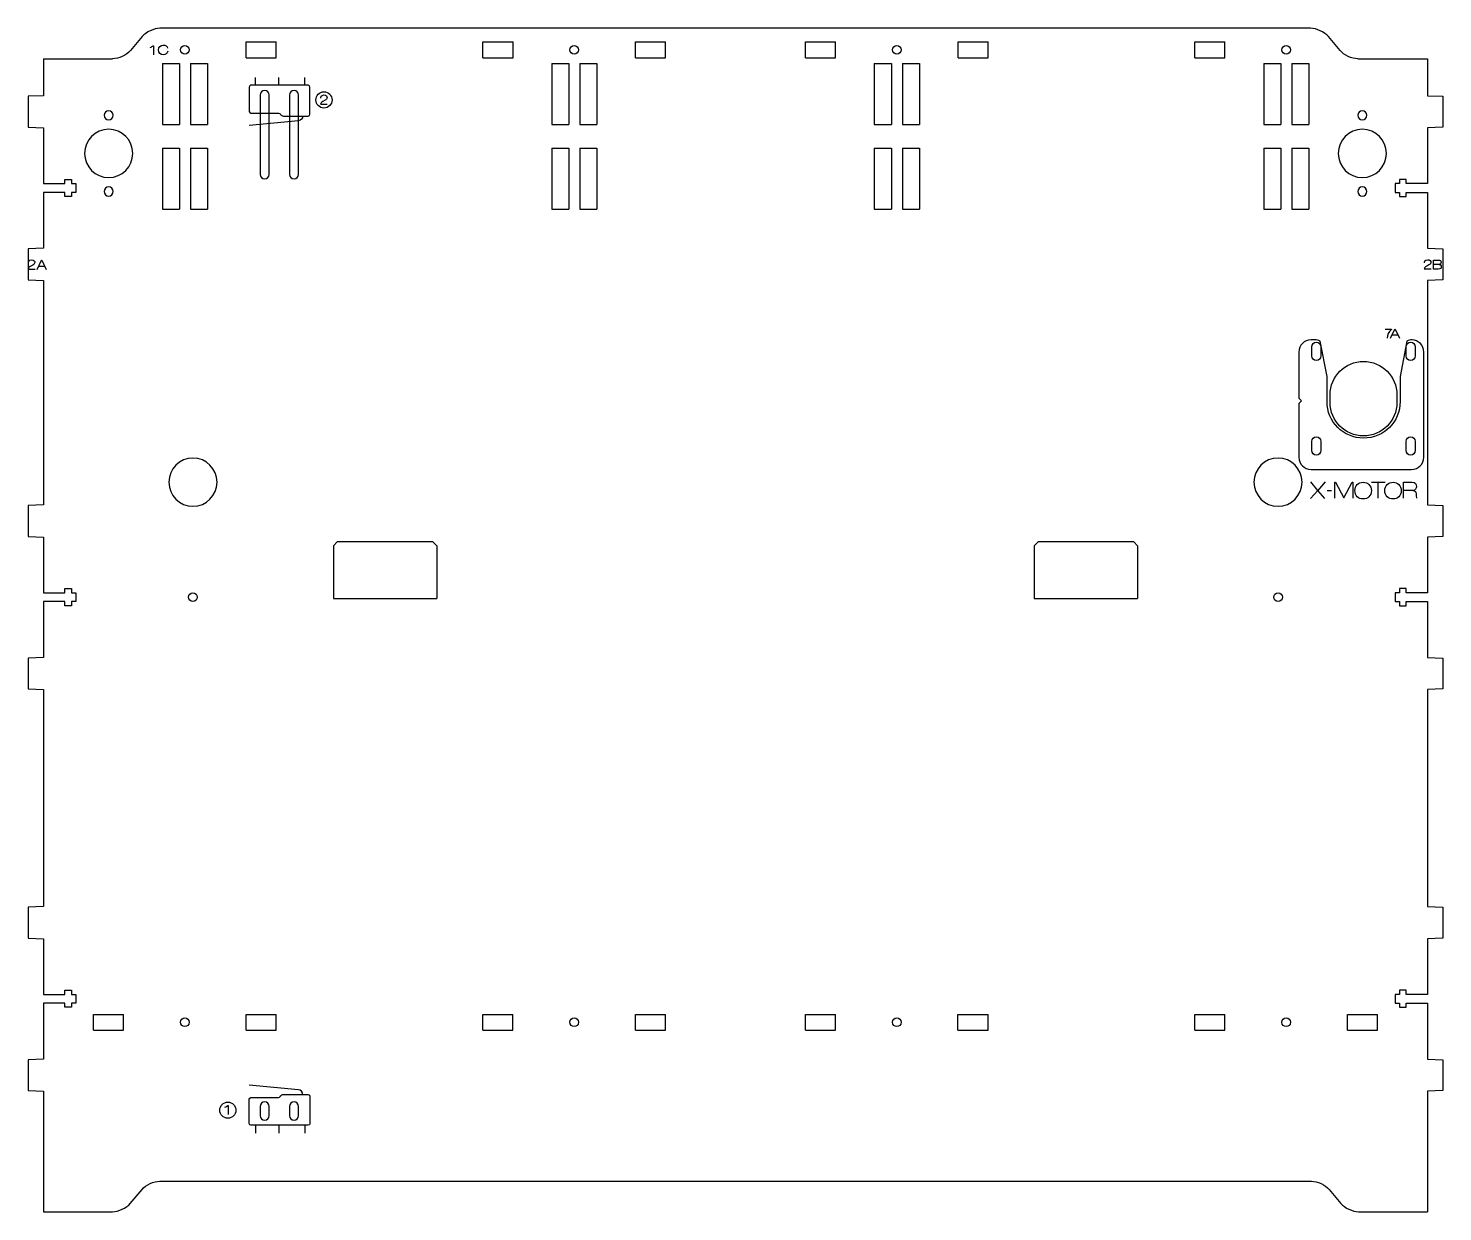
# Model space of a CAD drawing. Extents: x -1581 to 572, y -350 to 1591.
# Drawn here: x -1178 to -714, y 30.4 to 418.5 of the extents above; entities that cross this region are included whole.
import ezdxf

# ---------------------------------------------------------------- set-up
doc = ezdxf.new("R2010")
doc.units = 0
doc.layers.add('Cuts', color=1, linetype='Continuous', lineweight=25, true_color=0xff0000)
doc.layers.add('Text', color=5, linetype='Continuous', lineweight=25, true_color=0x0000ff)

msp = doc.modelspace()

# ---------------------------------------------------------------- linework, layer by layer
at = {"layer": 'Cuts', "color": 1, "lineweight": 25, "true_color": 0xff0000}
for p, q in [((-1106.55, 408.81), (-1106.55, 414.01)), ((-1106.55, 414.01), (-1096.7, 414.01)), ((-1096.7, 408.81), (-1096.7, 414.01)), ((-1028.83, 408.81), (-1028.83, 414.01)), ((-1028.83, 414.01), (-1018.98, 414.01)), ((-1018.98, 408.81), (-1018.98, 414.01)), ((-978.83, 408.81), (-978.83, 414.01)), ((-978.83, 414.01), (-968.99, 414.01)), ((-968.99, 408.81), (-968.99, 414.01)), ((-923.01, 408.81), (-923.01, 414.01)), ((-923.01, 414.01), (-913.16, 414.01)), ((-913.16, 408.81), (-913.16, 414.01)), ((-872.98, 408.82), (-872.98, 414.02)), ((-872.98, 414.02), (-863.13, 414.02)), ((-863.13, 408.82), (-863.13, 414.02)), ((-795.29, 408.81), (-795.29, 414.01)), ((-795.29, 414.01), (-785.44, 414.01)), ((-785.44, 408.81), (-785.44, 414.01)), ((-1173, 408.46), (-1150.3, 408.46)), ((-1173, 408.46), (-1173, 396.36)), ((-1106.55, 408.81), (-1096.7, 408.81)), ((-1028.83, 408.81), (-1018.98, 408.81)), ((-978.83, 408.81), (-968.99, 408.81)), ((-923.01, 408.81), (-913.16, 408.81)), ((-872.98, 408.82), (-863.13, 408.82)), ((-795.29, 408.81), (-785.44, 408.81)), ((-741.86, 408.46), (-719, 408.46)), ((-719, 408.46), (-719, 396.36)), ((-1133.99, 406.92), (-1128.39, 406.92)), ((-1133.99, 406.92), (-1133.99, 386.92)), ((-1128.39, 406.92), (-1128.39, 386.92)), ((-1124.79, 406.92), (-1119.19, 406.92)), ((-1124.79, 406.92), (-1124.79, 386.92)), ((-1119.19, 406.92), (-1119.19, 386.92)), ((-1006.28, 406.92), (-1000.68, 406.92)), ((-1006.28, 406.92), (-1006.28, 386.92)), ((-1000.68, 406.92), (-1000.68, 386.92)), ((-997.08, 406.92), (-991.48, 406.92)), ((-997.08, 406.92), (-997.08, 386.92)), ((-991.48, 406.92), (-991.48, 386.92)), ((-900.46, 406.92), (-894.86, 406.92)), ((-900.46, 406.92), (-900.46, 386.92)), ((-894.86, 406.92), (-894.86, 386.92)), ((-891.26, 406.92), (-885.66, 406.92)), ((-891.26, 406.92), (-891.26, 386.92)), ((-885.66, 406.92), (-885.66, 386.92)), ((-772.74, 406.92), (-767.14, 406.92)), ((-772.74, 406.92), (-772.74, 386.92)), ((-767.14, 406.92), (-767.14, 386.92)), ((-763.54, 406.92), (-757.94, 406.92)), ((-763.54, 406.92), (-763.54, 386.92)), ((-757.94, 406.92), (-757.94, 386.92)), ((-1173, 396.36), (-1177.98, 396.15)), ((-1177.98, 396.15), (-1177.98, 386.02)), ((-719, 396.36), (-714.02, 396.15)), ((-714.02, 396.15), (-714.02, 386.02)), ((-1177.98, 386.02), (-1173, 385.82)), ((-1173, 385.82), (-1173, 367.51)), ((-1133.99, 386.92), (-1128.39, 386.92)), ((-1124.79, 386.92), (-1119.19, 386.92)), ((-1006.28, 386.92), (-1000.68, 386.92)), ((-997.08, 386.92), (-991.48, 386.92)), ((-900.46, 386.92), (-894.86, 386.92)), ((-891.26, 386.92), (-885.66, 386.92)), ((-772.74, 386.92), (-767.14, 386.92)), ((-763.54, 386.92), (-757.94, 386.92)), ((-714.02, 386.02), (-719, 385.82)), ((-719, 385.82), (-719, 367.51)), ((-1133.99, 379.13), (-1128.39, 379.13)), ((-1133.99, 379.13), (-1133.99, 359.13)), ((-1128.39, 379.13), (-1128.39, 359.13)), ((-1124.79, 379.13), (-1124.79, 359.13)), ((-1124.79, 379.13), (-1119.19, 379.13)), ((-1119.19, 379.13), (-1119.19, 359.13)), ((-1006.28, 379.13), (-1000.68, 379.13)), ((-1006.28, 379.13), (-1006.28, 359.13)), ((-1000.68, 379.13), (-1000.68, 359.13)), ((-997.08, 379.13), (-997.08, 359.13)), ((-997.08, 379.13), (-991.48, 379.13)), ((-991.48, 379.13), (-991.48, 359.13)), ((-900.46, 379.13), (-894.86, 379.13)), ((-900.46, 379.13), (-900.46, 359.13)), ((-894.86, 379.13), (-894.86, 359.13)), ((-891.26, 379.13), (-885.66, 379.13)), ((-891.26, 379.13), (-891.26, 359.13)), ((-885.66, 379.13), (-885.66, 359.13)), ((-772.74, 379.13), (-767.14, 379.13)), ((-772.74, 379.13), (-772.74, 359.13)), ((-767.14, 379.13), (-767.14, 359.13)), ((-763.54, 379.13), (-757.94, 379.13)), ((-763.54, 379.13), (-763.54, 359.13)), ((-757.94, 379.13), (-757.94, 359.13)), ((-1173, 367.51), (-1165.98, 367.51)), ((-1165.98, 367.51), (-1165.98, 368.91)), ((-1165.98, 368.91), (-1163.78, 368.91)), ((-1163.78, 368.91), (-1163.78, 367.51)), ((-1163.78, 367.51), (-1162.34, 367.51)), ((-1162.34, 367.51), (-1162.34, 364.65)), ((-728.22, 367.51), (-729.66, 367.51)), ((-729.66, 367.51), (-729.66, 364.65)), ((-726.02, 368.91), (-728.22, 368.91)), ((-728.22, 368.91), (-728.22, 367.51)), ((-726.02, 367.51), (-726.02, 368.91)), ((-719, 367.51), (-726.02, 367.51)), ((-1165.98, 364.65), (-1173, 364.65)), ((-1173, 364.65), (-1173, 346.39)), ((-1165.98, 363.25), (-1165.98, 364.65)), ((-1163.78, 363.25), (-1165.98, 363.25)), ((-1162.34, 364.65), (-1163.78, 364.65)), ((-1163.78, 364.65), (-1163.78, 363.25)), ((-729.66, 364.65), (-728.22, 364.65)), ((-728.22, 364.65), (-728.22, 363.25)), ((-728.22, 363.25), (-726.02, 363.25)), ((-726.02, 363.25), (-726.02, 364.65)), ((-726.02, 364.65), (-719, 364.65)), ((-719, 364.65), (-719, 346.39)), ((-1133.99, 359.13), (-1128.39, 359.13)), ((-1124.79, 359.13), (-1119.19, 359.13)), ((-1006.28, 359.13), (-1000.68, 359.13)), ((-997.08, 359.13), (-991.48, 359.13)), ((-900.46, 359.13), (-894.86, 359.13)), ((-891.26, 359.13), (-885.66, 359.13)), ((-772.74, 359.13), (-767.14, 359.13)), ((-763.54, 359.13), (-757.94, 359.13)), ((-1173, 346.39), (-1177.98, 346.18)), ((-1177.98, 346.18), (-1177.98, 336.01)), ((-719, 346.39), (-714.02, 346.18)), ((-714.02, 346.18), (-714.02, 336.01)), ((-1177.98, 336.01), (-1173, 335.8)), ((-1173, 335.8), (-1173, 262.18)), ((-714.02, 336.01), (-719, 335.8)), ((-719, 335.8), (-719, 262.18)), ((-1173, 262.18), (-1177.98, 261.98)), ((-1177.98, 261.98), (-1177.98, 251.84)), ((-719, 262.18), (-714.02, 261.98)), ((-714.02, 261.98), (-714.02, 251.84)), ((-1177.98, 251.84), (-1173, 251.64)), ((-1173, 251.64), (-1173, 233.35)), ((-714.02, 251.84), (-719, 251.64)), ((-719, 251.64), (-719, 233.35)), ((-1173, 233.35), (-1165.98, 233.35)), ((-1165.98, 233.35), (-1165.98, 234.75)), ((-1165.98, 234.75), (-1163.78, 234.75)), ((-1163.78, 234.75), (-1163.78, 233.35)), ((-1163.78, 233.35), (-1162.34, 233.35)), ((-1162.34, 233.35), (-1162.34, 230.48)), ((-728.22, 233.35), (-729.66, 233.35)), ((-729.66, 233.35), (-729.66, 230.48)), ((-726.02, 234.75), (-728.22, 234.75)), ((-728.22, 234.75), (-728.22, 233.35)), ((-726.02, 233.35), (-726.02, 234.75)), ((-719, 233.35), (-726.02, 233.35)), ((-1165.98, 230.48), (-1173, 230.48)), ((-1173, 230.48), (-1173, 212.17)), ((-1165.98, 229.08), (-1165.98, 230.48)), ((-1163.78, 229.08), (-1165.98, 229.08)), ((-1162.34, 230.48), (-1163.78, 230.48)), ((-1163.78, 230.48), (-1163.78, 229.08)), ((-729.66, 230.48), (-728.22, 230.48)), ((-728.22, 230.48), (-728.22, 229.08)), ((-728.22, 229.08), (-726.02, 229.08)), ((-726.02, 229.08), (-726.02, 230.48)), ((-726.02, 230.48), (-719, 230.48)), ((-719, 230.48), (-719, 212.17)), ((-1173, 212.17), (-1177.98, 211.96)), ((-1177.98, 211.96), (-1177.98, 201.84)), ((-719, 212.17), (-714.02, 211.96)), ((-714.02, 211.96), (-714.02, 201.84)), ((-1177.98, 201.84), (-1173, 201.63)), ((-1173, 201.63), (-1173, 130.46)), ((-714.02, 201.84), (-719, 201.63)), ((-719, 201.63), (-719, 130.46)), ((-1173, 130.46), (-1177.98, 130.26)), ((-1177.98, 130.26), (-1177.98, 120.11)), ((-719, 130.46), (-714.02, 130.26)), ((-714.02, 130.26), (-714.02, 120.11)), ((-1177.98, 120.11), (-1173, 119.9)), ((-1173, 119.9), (-1173, 101.61)), ((-714.02, 120.11), (-719, 119.9)), ((-719, 119.9), (-719, 101.61)), ((-1165.98, 101.61), (-1165.98, 103.01)), ((-1165.98, 103.01), (-1163.78, 103.01)), ((-1163.78, 103.01), (-1163.78, 101.61)), ((-726.02, 103.01), (-728.22, 103.01)), ((-728.22, 103.01), (-728.22, 101.61)), ((-726.02, 101.61), (-726.02, 103.01)), ((-1173, 101.61), (-1165.98, 101.61)), ((-1173, 98.77), (-1173, 80.46)), ((-1165.98, 98.77), (-1173, 98.77)), ((-1165.98, 97.44), (-1165.98, 98.77)), ((-1163.78, 97.44), (-1165.98, 97.44)), ((-1163.78, 101.61), (-1162.34, 101.61)), ((-1162.34, 98.84), (-1163.78, 98.84)), ((-1163.78, 98.84), (-1163.78, 97.44)), ((-1162.34, 101.61), (-1162.34, 98.84)), ((-728.22, 101.61), (-729.66, 101.61)), ((-729.66, 101.61), (-729.66, 98.84)), ((-729.66, 98.84), (-728.22, 98.84)), ((-728.22, 98.84), (-728.22, 97.44)), ((-728.22, 97.44), (-726.02, 97.44)), ((-719, 101.61), (-726.02, 101.61)), ((-726.02, 97.44), (-726.02, 98.77)), ((-726.02, 98.77), (-719, 98.77)), ((-719, 98.77), (-719, 80.46)), ((-1156.56, 89.91), (-1156.56, 95.11)), ((-1156.56, 95.11), (-1146.71, 95.11)), ((-1146.71, 89.91), (-1146.71, 95.11)), ((-1106.54, 89.91), (-1106.54, 95.11)), ((-1106.54, 95.11), (-1096.69, 95.11)), ((-1096.69, 89.91), (-1096.69, 95.11)), ((-1028.84, 89.91), (-1028.84, 95.11)), ((-1028.84, 95.11), (-1018.99, 95.11)), ((-1018.99, 89.91), (-1018.99, 95.11)), ((-978.83, 89.91), (-978.83, 95.11)), ((-978.83, 95.11), (-968.98, 95.11)), ((-968.98, 89.91), (-968.98, 95.11)), ((-923.02, 89.91), (-923.02, 95.11)), ((-923.02, 95.11), (-913.17, 95.11)), ((-913.17, 89.91), (-913.17, 95.11)), ((-873.02, 89.91), (-873.02, 95.11)), ((-873.02, 95.11), (-863.17, 95.11)), ((-863.17, 89.91), (-863.17, 95.11)), ((-795.3, 89.91), (-795.3, 95.11)), ((-795.3, 95.11), (-785.45, 95.11)), ((-785.45, 89.91), (-785.45, 95.11)), ((-745.3, 89.91), (-745.3, 95.11)), ((-745.3, 95.11), (-735.45, 95.11)), ((-735.45, 89.91), (-735.45, 95.11)), ((-1156.56, 89.91), (-1146.71, 89.91)), ((-1106.54, 89.91), (-1096.69, 89.91)), ((-1028.84, 89.91), (-1018.99, 89.91)), ((-978.83, 89.91), (-968.98, 89.91)), ((-923.02, 89.91), (-913.17, 89.91)), ((-873.02, 89.91), (-863.17, 89.91)), ((-795.3, 89.91), (-785.45, 89.91)), ((-745.3, 89.91), (-735.45, 89.91)), ((-1173, 80.46), (-1177.98, 80.26)), ((-1177.98, 80.26), (-1177.98, 70.11)), ((-719, 80.46), (-714.02, 80.26)), ((-714.02, 80.26), (-714.02, 70.11)), ((-1177.98, 70.11), (-1173, 69.91)), ((-1173, 69.91), (-1173, 30.41)), ((-714.02, 70.11), (-719, 69.91)), ((-719, 69.91), (-719, 30.41)), ((-1173, 30.41), (-1150.33, 30.41))]:
    msp.add_line(p, q, dxfattribs=at)
at = {"layer": 'Cuts', "color": 1, "linetype": 'Continuous', "lineweight": 25, "true_color": 0xff0000}
for p, q in [((-1076.65, 250.01), (-1077.9, 248.76)), ((-1077.9, 248.76), (-1077.9, 231.51)), ((-1045.24, 250.01), (-1076.65, 250.01)), ((-1045.24, 250.01), (-1043.99, 248.76)), ((-1043.99, 248.76), (-1043.99, 231.51)), ((-846.75, 250.01), (-848, 248.76)), ((-848, 248.76), (-848, 231.51)), ((-815.35, 250.01), (-846.75, 250.01)), ((-815.35, 250.01), (-814.1, 248.76)), ((-814.1, 248.76), (-814.1, 231.51)), ((-1077.9, 231.51), (-1043.99, 231.51)), ((-848, 231.51), (-814.1, 231.51))]:
    msp.add_line(p, q, dxfattribs=at)
at = {"layer": 'Cuts', "color": 1, "lineweight": 25, "true_color": 0xff0000}
for points in [[(-885.06, 418.46), (-1134.81, 418.46)], [(-757.35, 418.46), (-1007.1, 418.46)], [(-1140.62, 415.75), (-1144.48, 411.16)], [(-747.67, 411.16), (-751.53, 415.75)], [(-1101.91, 396.56), (-1101.91, 370.55)], [(-1098.91, 370.55), (-1098.91, 396.56), (-1098.91, 396.56)], [(-1092.31, 396.56), (-1092.31, 370.55)], [(-1089.31, 370.55), (-1089.31, 396.56), (-1089.31, 396.56)], [(-757, 311), (-757, 314.01)], [(-754, 314.01), (-754, 311), (-754, 311)], [(-726, 311), (-726, 314.01)], [(-723, 314.01), (-723, 311), (-723, 311)], [(-750.95, 295.76), (-750.95, 298.26)], [(-729.05, 298.26), (-729.05, 295.76), (-729.05, 295.76)], [(-757, 280), (-757, 283.01)], [(-754, 283.01), (-754, 280), (-754, 280)], [(-726, 280), (-726, 283.01)], [(-723, 283.01), (-723, 280), (-723, 280)], [(-1101.91, 64.91), (-1101.91, 61.91)], [(-1098.91, 61.91), (-1098.91, 64.91), (-1098.91, 64.91)], [(-1092.31, 64.91), (-1092.31, 61.91)], [(-1089.31, 61.91), (-1089.31, 64.91), (-1089.31, 64.91)], [(-1144.52, 33.11), (-1140.66, 37.7)], [(-1134.84, 40.41), (-884.81, 40.41)], [(-1007.13, 40.41), (-757.1, 40.41)], [(-751.29, 37.7), (-747.42, 33.11)], [(-741.61, 30.41), (-719, 30.41), (-719, 30.41)]]:
    msp.add_lwpolyline(points, dxfattribs=at)
for points in [[(-1134.81, 418.46), (-1136.76, 418.46), (-1139.37, 417.24), (-1140.62, 415.75)], [(-751.53, 415.75), (-752.79, 417.24), (-755.4, 418.46), (-757.35, 418.46)], [(-1144.48, 411.16), (-1145.74, 409.67), (-1148.35, 408.46), (-1150.3, 408.46)], [(-1128.05, 411.41), (-1128.05, 412.2), (-1127.41, 412.84), (-1126.62, 412.84)], [(-1126.62, 409.99), (-1127.41, 409.99), (-1128.05, 410.62), (-1128.05, 411.41)], [(-1126.62, 412.84), (-1125.84, 412.84), (-1125.2, 412.2), (-1125.2, 411.41)], [(-1125.2, 411.41), (-1125.2, 410.62), (-1125.84, 409.99), (-1126.62, 409.99)], [(-1000.33, 411.41), (-1000.33, 412.2), (-999.69, 412.84), (-998.91, 412.84)], [(-998.91, 409.99), (-999.69, 409.99), (-1000.33, 410.62), (-1000.33, 411.41)], [(-998.91, 412.84), (-998.12, 412.84), (-997.48, 412.2), (-997.48, 411.41)], [(-997.48, 411.41), (-997.48, 410.62), (-998.12, 409.99), (-998.91, 409.99)], [(-894.51, 411.41), (-894.51, 412.2), (-893.87, 412.84), (-893.08, 412.84)], [(-893.08, 409.99), (-893.87, 409.99), (-894.51, 410.63), (-894.51, 411.41)], [(-893.08, 412.84), (-892.3, 412.84), (-891.66, 412.2), (-891.66, 411.41)], [(-891.66, 411.41), (-891.66, 410.63), (-892.3, 409.99), (-893.08, 409.99)], [(-766.8, 411.41), (-766.8, 412.2), (-766.16, 412.84), (-765.37, 412.84)], [(-765.37, 409.99), (-766.16, 409.99), (-766.8, 410.63), (-766.8, 411.41)], [(-765.37, 412.84), (-764.58, 412.84), (-763.95, 412.2), (-763.95, 411.41)], [(-763.95, 411.41), (-763.95, 410.63), (-764.58, 409.99), (-765.37, 409.99)], [(-741.86, 408.46), (-743.8, 408.46), (-746.42, 409.67), (-747.67, 411.16)], [(-1100.41, 398.06), (-1101.24, 398.06), (-1101.91, 397.39), (-1101.91, 396.56)], [(-1098.91, 396.56), (-1098.91, 397.39), (-1099.58, 398.06), (-1100.41, 398.06)], [(-1090.81, 398.06), (-1091.64, 398.06), (-1092.31, 397.39), (-1092.31, 396.56)], [(-1089.31, 396.56), (-1089.31, 397.39), (-1089.98, 398.06), (-1090.81, 398.06)], [(-1151.6, 391.43), (-1152.43, 391.43), (-1153.1, 390.76), (-1153.1, 389.93)], [(-1153.1, 389.93), (-1153.1, 389.1), (-1152.43, 388.43), (-1151.6, 388.43)], [(-1150.1, 389.93), (-1150.1, 390.76), (-1150.77, 391.43), (-1151.6, 391.43)], [(-1151.6, 388.43), (-1150.77, 388.43), (-1150.1, 389.1), (-1150.1, 389.93)], [(-740.39, 391.43), (-741.22, 391.43), (-741.89, 390.76), (-741.89, 389.93)], [(-741.89, 389.93), (-741.89, 389.1), (-741.22, 388.43), (-740.39, 388.43)], [(-738.89, 389.93), (-738.89, 390.76), (-739.56, 391.43), (-740.39, 391.43)], [(-740.39, 388.43), (-739.56, 388.43), (-738.89, 389.1), (-738.89, 389.93)], [(-1151.6, 385.33), (-1155.97, 385.33), (-1159.5, 381.79), (-1159.5, 377.43)], [(-1143.7, 377.43), (-1143.7, 381.79), (-1147.24, 385.33), (-1151.6, 385.33)], [(-740.39, 385.33), (-744.75, 385.33), (-748.29, 381.79), (-748.29, 377.43)], [(-732.49, 377.43), (-732.49, 381.79), (-736.03, 385.33), (-740.39, 385.33)], [(-1159.5, 377.43), (-1159.5, 373.07), (-1155.97, 369.53), (-1151.6, 369.53)], [(-1151.6, 369.53), (-1147.24, 369.53), (-1143.7, 373.07), (-1143.7, 377.43)], [(-748.29, 377.43), (-748.29, 373.07), (-744.75, 369.53), (-740.39, 369.53)], [(-740.39, 369.53), (-736.03, 369.53), (-732.49, 373.07), (-732.49, 377.43)], [(-1101.91, 370.55), (-1101.91, 369.73), (-1101.24, 369.05), (-1100.41, 369.05)], [(-1100.41, 369.05), (-1099.58, 369.05), (-1098.91, 369.73), (-1098.91, 370.55)], [(-1092.31, 370.55), (-1092.31, 369.73), (-1091.64, 369.05), (-1090.81, 369.05)], [(-1090.81, 369.05), (-1089.98, 369.05), (-1089.31, 369.73), (-1089.31, 370.55)], [(-1151.6, 366.43), (-1152.43, 366.43), (-1153.1, 365.76), (-1153.1, 364.93)], [(-1153.1, 364.93), (-1153.1, 364.1), (-1152.43, 363.43), (-1151.6, 363.43)], [(-1150.1, 364.93), (-1150.1, 365.76), (-1150.77, 366.43), (-1151.6, 366.43)], [(-1151.6, 363.43), (-1150.77, 363.43), (-1150.1, 364.1), (-1150.1, 364.93)], [(-740.39, 366.43), (-741.22, 366.43), (-741.89, 365.76), (-741.89, 364.93)], [(-741.89, 364.93), (-741.89, 364.1), (-741.22, 363.43), (-740.39, 363.43)], [(-738.89, 364.93), (-738.89, 365.76), (-739.56, 366.43), (-740.39, 366.43)], [(-740.39, 363.43), (-739.56, 363.43), (-738.89, 364.1), (-738.89, 364.93)], [(-757, 314.01), (-757, 314.84), (-756.33, 315.51), (-755.5, 315.51)], [(-755.5, 315.51), (-754.67, 315.51), (-754, 314.84), (-754, 314.01)], [(-726, 314.01), (-726, 314.84), (-725.33, 315.51), (-724.5, 315.51)], [(-724.5, 315.51), (-723.67, 315.51), (-723, 314.84), (-723, 314.01)], [(-755.5, 309.5), (-756.33, 309.5), (-757, 310.17), (-757, 311)], [(-754, 311), (-754, 310.17), (-754.67, 309.5), (-755.5, 309.5)], [(-724.5, 309.5), (-725.33, 309.5), (-726, 310.17), (-726, 311)], [(-723, 311), (-723, 310.17), (-723.67, 309.5), (-724.5, 309.5)], [(-750.95, 298.26), (-750.95, 304.3), (-746.04, 309.21), (-740, 309.21)], [(-740, 309.21), (-733.95, 309.21), (-729.05, 304.3), (-729.05, 298.26)], [(-740, 284.81), (-746.04, 284.81), (-750.95, 289.71), (-750.95, 295.76)], [(-729.05, 295.76), (-729.05, 289.71), (-733.95, 284.81), (-740, 284.81)], [(-757, 283.01), (-757, 283.84), (-756.33, 284.51), (-755.5, 284.51)], [(-755.5, 284.51), (-754.67, 284.51), (-754, 283.84), (-754, 283.01)], [(-726, 283.01), (-726, 283.84), (-725.33, 284.51), (-724.5, 284.51)], [(-724.5, 284.51), (-723.67, 284.51), (-723, 283.84), (-723, 283.01)], [(-755.5, 278.5), (-756.33, 278.5), (-757, 279.17), (-757, 280)], [(-754, 280), (-754, 279.17), (-754.67, 278.5), (-755.5, 278.5)], [(-724.5, 278.5), (-725.33, 278.5), (-726, 279.17), (-726, 280)], [(-723, 280), (-723, 279.17), (-723.67, 278.5), (-724.5, 278.5)], [(-1123.96, 277.52), (-1128.32, 277.52), (-1131.86, 273.99), (-1131.86, 269.62)], [(-1116.06, 269.62), (-1116.06, 273.99), (-1119.6, 277.52), (-1123.96, 277.52)], [(-768.04, 277.52), (-772.4, 277.52), (-775.94, 273.99), (-775.94, 269.62)], [(-760.14, 269.62), (-760.14, 273.99), (-763.67, 277.52), (-768.04, 277.52)], [(-1131.86, 269.62), (-1131.86, 265.26), (-1128.32, 261.72), (-1123.96, 261.72)], [(-1123.96, 261.72), (-1119.6, 261.72), (-1116.06, 265.26), (-1116.06, 269.62)], [(-775.94, 269.62), (-775.94, 265.26), (-772.4, 261.72), (-768.04, 261.72)], [(-768.04, 261.72), (-763.67, 261.72), (-760.14, 265.26), (-760.14, 269.62)], [(-1125.38, 231.92), (-1125.38, 232.7), (-1124.75, 233.34), (-1123.96, 233.34)], [(-1123.96, 233.34), (-1123.17, 233.34), (-1122.53, 232.7), (-1122.53, 231.92)], [(-769.46, 231.92), (-769.46, 232.7), (-768.82, 233.34), (-768.04, 233.34)], [(-768.04, 233.34), (-767.25, 233.34), (-766.61, 232.7), (-766.61, 231.92)], [(-1123.96, 230.49), (-1124.75, 230.49), (-1125.38, 231.13), (-1125.38, 231.92)], [(-1122.53, 231.92), (-1122.53, 231.13), (-1123.17, 230.49), (-1123.96, 230.49)], [(-768.04, 230.49), (-768.82, 230.49), (-769.46, 231.13), (-769.46, 231.92)], [(-766.61, 231.92), (-766.61, 231.13), (-767.25, 230.49), (-768.04, 230.49)], [(-1128.06, 92.51), (-1128.06, 93.3), (-1127.42, 93.94), (-1126.63, 93.94)], [(-1126.63, 93.94), (-1125.85, 93.94), (-1125.21, 93.3), (-1125.21, 92.51)], [(-1000.35, 92.51), (-1000.35, 93.3), (-999.71, 93.94), (-998.92, 93.94)], [(-998.92, 93.94), (-998.13, 93.94), (-997.5, 93.3), (-997.5, 92.51)], [(-894.52, 92.51), (-894.52, 93.3), (-893.88, 93.93), (-893.09, 93.93)], [(-893.09, 93.93), (-892.3, 93.93), (-891.67, 93.3), (-891.67, 92.51)], [(-766.8, 92.51), (-766.8, 93.3), (-766.16, 93.93), (-765.38, 93.93)], [(-765.38, 93.93), (-764.59, 93.93), (-763.95, 93.3), (-763.95, 92.51)], [(-1126.63, 91.09), (-1127.42, 91.09), (-1128.06, 91.73), (-1128.06, 92.51)], [(-1125.21, 92.51), (-1125.21, 91.72), (-1125.85, 91.09), (-1126.63, 91.09)], [(-998.92, 91.09), (-999.71, 91.09), (-1000.35, 91.73), (-1000.35, 92.51)], [(-997.5, 92.51), (-997.5, 91.72), (-998.13, 91.09), (-998.92, 91.09)], [(-893.09, 91.09), (-893.88, 91.09), (-894.52, 91.72), (-894.52, 92.51)], [(-891.67, 92.51), (-891.67, 91.72), (-892.3, 91.09), (-893.09, 91.09)], [(-765.38, 91.09), (-766.16, 91.09), (-766.8, 91.72), (-766.8, 92.51)], [(-763.95, 92.51), (-763.95, 91.72), (-764.59, 91.09), (-765.38, 91.09)], [(-1100.41, 66.41), (-1101.24, 66.41), (-1101.91, 65.74), (-1101.91, 64.91)], [(-1098.91, 64.91), (-1098.91, 65.74), (-1099.58, 66.41), (-1100.41, 66.41)], [(-1090.81, 66.41), (-1091.64, 66.41), (-1092.31, 65.74), (-1092.31, 64.91)], [(-1089.31, 64.91), (-1089.31, 65.74), (-1089.98, 66.41), (-1090.81, 66.41)], [(-1101.91, 61.91), (-1101.91, 61.08), (-1101.24, 60.41), (-1100.41, 60.41)], [(-1100.41, 60.41), (-1099.58, 60.41), (-1098.91, 61.08), (-1098.91, 61.91)], [(-1092.31, 61.91), (-1092.31, 61.08), (-1091.64, 60.41), (-1090.81, 60.41)], [(-1090.81, 60.41), (-1089.98, 60.41), (-1089.31, 61.08), (-1089.31, 61.91)], [(-1140.66, 37.7), (-1139.41, 39.19), (-1136.79, 40.41), (-1134.84, 40.41)], [(-757.1, 40.41), (-755.15, 40.41), (-752.54, 39.19), (-751.29, 37.7)], [(-1150.33, 30.41), (-1148.39, 30.41), (-1145.77, 31.62), (-1144.52, 33.11)], [(-747.42, 33.11), (-746.17, 31.62), (-743.56, 30.41), (-741.61, 30.41)]]:
    msp.add_open_spline(points, degree=3, dxfattribs=at)
at = {"layer": 'Text', "color": 5, "lineweight": 25, "true_color": 0x0000ff}
for points in [[(-1137.03, 412.76), (-1136.92, 412.76), (-1136.92, 409.78)], [(-1105.5, 399.19), (-1105.5, 391.22), (-1105.5, 391.22)], [(-1086.14, 399.76), (-1104.94, 399.76)], [(-1103.5, 399.76), (-1103.5, 402.37)], [(-1095.83, 399.76), (-1095.83, 402.37)], [(-1087.27, 399.76), (-1087.27, 402.37)], [(-1085.57, 390.25), (-1085.57, 399.19)], [(-1080.6, 394.85), (-1081.33, 394.48)], [(-1104.94, 390.66), (-1096.12, 390.66)], [(-1095.23, 390.19), (-1095.2, 390.14)], [(-1082.1, 393.55), (-1079.89, 393.55)], [(-1089.31, 388.15), (-1105.5, 386.62)], [(-1094.31, 389.68), (-1086.14, 389.68)], [(-1177.96, 339.5), (-1175.75, 339.5)], [(-1176.46, 340.81), (-1177.19, 340.44)], [(-1175.01, 339.4), (-1173.63, 342.42), (-1173.52, 342.42), (-1172.13, 339.4)], [(-1172.59, 340.4), (-1174.56, 340.4)], [(-720.05, 339.53), (-717.83, 339.53)], [(-718.55, 340.84), (-719.27, 340.47)], [(-717.02, 342.47), (-715.38, 342.47)], [(-715.49, 339.45), (-717.02, 339.45), (-717.02, 342.47), (-717.02, 342.47)], [(-715.23, 341.03), (-717.02, 341.03)], [(-715.23, 341.03), (-715.23, 341.02)], [(-755.96, 316.31), (-757.22, 316.31)], [(-751.97, 296.06), (-751.97, 304.28), (-754.2, 315.89)], [(-732.92, 319.83), (-730.81, 319.83), (-730.81, 319.72)], [(-731.13, 316.8), (-729.74, 319.82), (-729.63, 319.82), (-728.24, 316.8)], [(-728.7, 317.8), (-730.68, 317.8)], [(-725.74, 315.9), (-727.97, 304.27), (-727.97, 296.06)], [(-761.22, 312.31), (-761.22, 297.17), (-760.34, 296.29), (-761.22, 295.41), (-761.22, 277.81), (-761.22, 277.81)], [(-720.22, 277.81), (-720.22, 312.31)], [(-757.22, 273.81), (-724.22, 273.81)], [(-757.4, 264.25), (-754.97, 266.9), (-757.31, 269.69)], [(-752.54, 269.69), (-754.97, 266.9)], [(-749.42, 264.36), (-749.42, 269.58), (-749.18, 269.58), (-746.44, 264.51), (-746.43, 264.51), (-743.71, 269.58), (-743.46, 269.58), (-743.46, 264.36)], [(-737.42, 269.58), (-732.92, 269.58)], [(-735.16, 264.36), (-735.16, 269.58)], [(-726.93, 264.36), (-726.93, 269.58), (-724.06, 269.58)], [(-752.65, 264.25), (-754.97, 266.9)], [(-751.88, 266.85), (-750.48, 266.85)], [(-723.87, 266.9), (-726.93, 266.89)], [(-723.86, 266.91), (-723.87, 266.9)], [(-1089.31, 70.36), (-1105.5, 71.89)], [(-1112.53, 65.28), (-1112.42, 65.28), (-1112.42, 62.3)], [(-1105.5, 59.32), (-1105.5, 67.29), (-1105.5, 67.29)], [(-1104.93, 67.85), (-1096.12, 67.85)], [(-1095.23, 68.32), (-1095.2, 68.37)], [(-1094.31, 68.83), (-1086.14, 68.83)], [(-1085.57, 68.27), (-1085.57, 59.32)], [(-1086.14, 58.75), (-1104.93, 58.75)], [(-1103.49, 58.75), (-1103.49, 56.15)], [(-1095.83, 58.75), (-1095.83, 56.15)], [(-1087.27, 58.75), (-1087.27, 56.15)]]:
    msp.add_lwpolyline(points, dxfattribs=at)
for points in [[(-1135.29, 411.36), (-1135.29, 412.35), (-1134.58, 412.93), (-1133.72, 412.93)], [(-1133.72, 412.93), (-1133, 412.93), (-1132.44, 412.64), (-1132.28, 411.99)], [(-1137.97, 412.19), (-1137.52, 412.31), (-1137.21, 412.55), (-1137.03, 412.76)], [(-1133.72, 409.78), (-1134.58, 409.78), (-1135.29, 410.36), (-1135.29, 411.36)], [(-1132.21, 410.99), (-1132.29, 410.18), (-1133.02, 409.78), (-1133.72, 409.78)], [(-1104.94, 399.76), (-1105.25, 399.76), (-1105.5, 399.5), (-1105.5, 399.19)], [(-1085.57, 399.19), (-1085.57, 399.5), (-1085.83, 399.76), (-1086.14, 399.76)], [(-1083.65, 394.97), (-1083.65, 396.44), (-1082.46, 397.63), (-1080.99, 397.63)], [(-1080.99, 392.31), (-1082.46, 392.31), (-1083.65, 393.5), (-1083.65, 394.97)], [(-1081.33, 394.48), (-1081.87, 394.17), (-1082.09, 393.99), (-1082.1, 393.55)], [(-1082.04, 395.54), (-1082.04, 395.86), (-1082.03, 396.59), (-1080.98, 396.59)], [(-1080.99, 397.63), (-1079.53, 397.63), (-1078.34, 396.44), (-1078.34, 394.97)], [(-1078.34, 394.97), (-1078.34, 393.5), (-1079.53, 392.31), (-1080.99, 392.31)], [(-1080.98, 396.59), (-1080.14, 396.59), (-1079.97, 396.04), (-1079.97, 395.76)], [(-1079.97, 395.76), (-1079.97, 395.32), (-1080.24, 395.07), (-1080.6, 394.85)], [(-1105.5, 391.22), (-1105.5, 390.91), (-1105.25, 390.66), (-1104.94, 390.66)], [(-1096.12, 390.66), (-1095.81, 390.66), (-1095.41, 390.45), (-1095.23, 390.19)], [(-1095.2, 390.14), (-1095.02, 389.89), (-1094.62, 389.68), (-1094.31, 389.68)], [(-1086.14, 389.68), (-1085.83, 389.68), (-1085.57, 389.93), (-1085.57, 390.25)], [(-1088.02, 389.64), (-1087.94, 388.85), (-1088.52, 388.23), (-1089.31, 388.15)], [(-1177.19, 340.44), (-1177.73, 340.12), (-1177.96, 339.95), (-1177.96, 339.5)], [(-1177.9, 341.49), (-1177.9, 341.81), (-1177.89, 342.55), (-1176.84, 342.55)], [(-1176.84, 342.55), (-1176.01, 342.55), (-1175.84, 342), (-1175.84, 341.71)], [(-1175.84, 341.71), (-1175.84, 341.28), (-1176.1, 341.03), (-1176.46, 340.81)], [(-719.27, 340.47), (-719.82, 340.15), (-720.04, 339.98), (-720.05, 339.53)], [(-719.99, 341.52), (-719.99, 341.84), (-719.98, 342.58), (-718.93, 342.58)], [(-718.93, 342.58), (-718.09, 342.58), (-717.92, 342.03), (-717.92, 341.74)], [(-717.92, 341.74), (-717.92, 341.31), (-718.18, 341.06), (-718.55, 340.84)], [(-714.47, 340.27), (-714.47, 339.92), (-714.7, 339.45), (-715.49, 339.45)], [(-715.38, 342.47), (-714.9, 342.47), (-714.57, 342.21), (-714.57, 341.72)], [(-714.57, 341.72), (-714.57, 341.36), (-714.88, 341.02), (-715.23, 341.03)], [(-715.23, 341.02), (-714.84, 341.01), (-714.47, 340.8), (-714.47, 340.27)], [(-757.22, 316.31), (-759.43, 316.31), (-761.22, 314.52), (-761.22, 312.31)], [(-754.2, 315.89), (-754.73, 316.16), (-755.33, 316.31), (-755.96, 316.31)], [(-730.81, 319.72), (-731.79, 318.86), (-732.24, 317.88), (-732.29, 316.85)], [(-724.09, 316.3), (-724.68, 316.28), (-725.24, 316.14), (-725.74, 315.9)], [(-720.22, 312.31), (-720.22, 314.47), (-721.94, 316.23), (-724.09, 316.3)], [(-739.97, 284.06), (-746.6, 284.06), (-751.97, 289.43), (-751.97, 296.06)], [(-727.97, 296.06), (-727.97, 289.43), (-733.34, 284.06), (-739.97, 284.06)], [(-761.22, 277.81), (-761.22, 275.6), (-759.43, 273.81), (-757.22, 273.81)], [(-724.22, 273.81), (-722.01, 273.81), (-720.22, 275.6), (-720.22, 277.81)], [(-742.82, 266.85), (-742.82, 268.58), (-741.61, 269.58), (-740.12, 269.58)], [(-740.12, 269.58), (-738.63, 269.58), (-737.42, 268.58), (-737.42, 266.85)], [(-733.01, 266.85), (-733.01, 268.58), (-731.8, 269.58), (-730.31, 269.58)], [(-730.31, 269.58), (-728.82, 269.58), (-727.61, 268.58), (-727.61, 266.85)], [(-724.06, 269.58), (-723.02, 269.58), (-722.62, 269.08), (-722.62, 268.15)], [(-740.12, 264.13), (-741.61, 264.13), (-742.82, 265.13), (-742.82, 266.85)], [(-737.42, 266.85), (-737.42, 265.13), (-738.63, 264.13), (-740.12, 264.13)], [(-730.31, 264.13), (-731.8, 264.13), (-733.01, 265.13), (-733.01, 266.85)], [(-727.61, 266.85), (-727.61, 265.13), (-728.82, 264.13), (-730.31, 264.13)], [(-723.87, 266.9), (-723.07, 266.89), (-722.72, 266.52), (-722.72, 265.8)], [(-722.62, 268.15), (-722.62, 267.66), (-722.96, 266.96), (-723.86, 266.91)], [(-722.72, 265.8), (-722.72, 265.61), (-722.7, 264.57), (-722.6, 264.36)], [(-1088.02, 68.87), (-1087.94, 69.66), (-1088.52, 70.29), (-1089.31, 70.36)], [(-1115.17, 63.69), (-1115.17, 65.16), (-1113.98, 66.35), (-1112.52, 66.35)], [(-1113.46, 64.72), (-1113.01, 64.83), (-1112.7, 65.08), (-1112.53, 65.28)], [(-1112.52, 66.35), (-1111.05, 66.35), (-1109.86, 65.16), (-1109.86, 63.69)], [(-1105.5, 67.29), (-1105.5, 67.6), (-1105.25, 67.85), (-1104.93, 67.85)], [(-1096.12, 67.85), (-1095.8, 67.85), (-1095.41, 68.06), (-1095.23, 68.32)], [(-1095.2, 68.37), (-1095.02, 68.62), (-1094.62, 68.83), (-1094.31, 68.83)], [(-1086.14, 68.83), (-1085.83, 68.83), (-1085.57, 68.58), (-1085.57, 68.27)], [(-1112.52, 61.04), (-1113.98, 61.04), (-1115.17, 62.23), (-1115.17, 63.69)], [(-1109.86, 63.69), (-1109.86, 62.23), (-1111.05, 61.04), (-1112.52, 61.04)], [(-1104.93, 58.75), (-1105.24, 58.75), (-1105.5, 59.01), (-1105.5, 59.32)], [(-1085.57, 59.32), (-1085.57, 59.01), (-1085.83, 58.75), (-1086.14, 58.75)]]:
    msp.add_open_spline(points, degree=3, dxfattribs=at)

doc.saveas('drawing.dxf')
